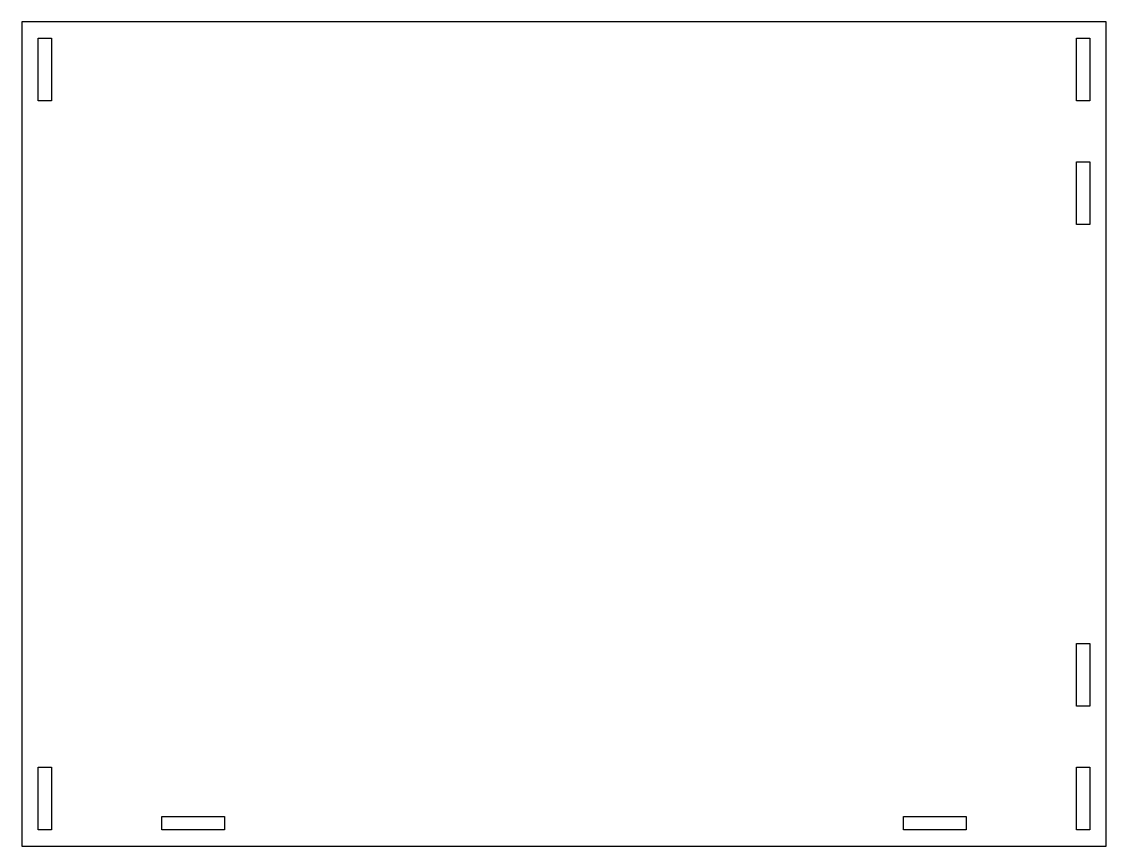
# Model space of a CAD drawing. Header units: millimetres. Extents: x -402 to -139, y 89 to 289.
import ezdxf

# ---------------------------------------------------------------- set-up
doc = ezdxf.new("R2010")
doc.units = ezdxf.units.MM
doc.layers.get('0').update_dxf_attribs({"linetype": 'CONTINUOUS'})

msp = doc.modelspace()

# ---------------------------------------------------------------- linework, layer by layer
for points in [[(-139, 89), (-139, 289), (-402, 289), (-402, 89)], [(-394.8, 285), (-394.8, 269.8), (-398, 269.8), (-398, 285)], [(-146.2, 285), (-143, 285), (-143, 269.8), (-146.2, 269.8)], [(-143, 255), (-143, 239.8), (-146.2, 239.8), (-146.2, 255)], [(-146.2, 123), (-146.2, 138.2), (-143, 138.2), (-143, 123)], [(-398, 93), (-398, 108.2), (-394.8, 108.2), (-394.8, 93)], [(-146.2, 93), (-146.2, 108.2), (-143, 108.2), (-143, 93)], [(-352.8, 93), (-368, 93), (-368, 96.2), (-352.8, 96.2)], [(-188.2, 93), (-188.2, 96.2), (-173, 96.2), (-173, 93)]]:
    msp.add_lwpolyline(points, close=True)

doc.saveas('drawing.dxf')
